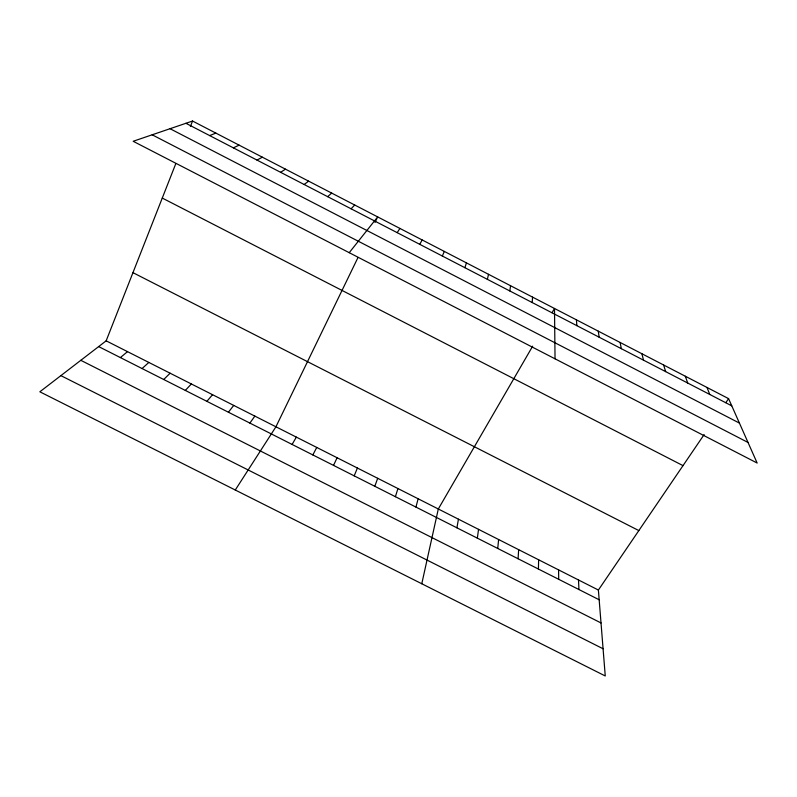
<?xml version="1.0" encoding="UTF-8"?>
<svg xmlns="http://www.w3.org/2000/svg" width="797" height="797" viewBox="0 0 797 797"><rect width="100%" height="100%" fill="white"/><g stroke="black" fill="none" stroke-linecap="round" stroke-linejoin="round"><path stroke-width="1.2" d="M538.423 569.048L538.623 559.783M518.1 558.767L518.638 549.661M532.207 302.551L532.545 297.122M497.736 548.466L498.613 539.519M477.343 538.154L478.549 529.357M509.811 290.955L510.558 285.734M456.91 527.813L458.444 519.186M421.782 583.753L438.31 508.994L532.665 346.177M487.375 279.339L488.521 274.317M415.934 507.081L418.146 498.783M395.392 496.69L397.942 488.551M464.89 267.702L466.434 262.88M374.809 486.28L377.698 478.3M704.12 434.594L598.388 590.039L605.252 675.966L39.85 391.795L106.16 340.827L175.848 163.515M190.393 126.514L192.545 121.034L728.578 398.639L757.15 463.037L133.169 141.278L192.545 121.034M354.187 475.849L357.415 468.038M442.355 256.036L444.308 251.424M333.535 465.398L337.101 457.747M358.022 257.451L275.931 426.784L235.274 490.016M374.998 222.443L377.678 216.914L349.225 252.689M312.832 454.928L316.748 447.446M419.78 244.35L422.141 239.947M552.052 312.713L554.503 308.489L555.041 358.819M292.1 444.447L296.354 437.125M397.165 232.644L399.935 228.44M725.838 402.664L728.578 398.639M249.889 423.087L254.851 416.104M228.41 412.218L233.73 405.414M206.891 401.329L212.56 394.694M185.322 390.43L191.36 383.965M351.098 208.794L354.695 205.018M163.724 379.502L170.12 373.205M142.075 368.553L148.84 362.436M327.647 196.66L331.672 193.093M120.387 357.574L127.52 351.636M304.145 184.496L308.608 181.148M280.594 172.311L285.485 169.173M257.003 160.097L262.323 157.178M233.352 147.853L239.11 145.154M209.661 135.59L215.848 133.109M60.881 375.626L603.08 648.768M106.16 340.827L598.388 590.039M98.659 346.585L599.165 599.772M80.806 360.314L601.018 622.945M132.95 272.654L638.825 530.583M162.269 198.064L683.009 465.627M170.04 128.706L739.427 423.097M152.177 134.803L748.024 442.465M185.92 123.296L731.776 405.852M706.969 387.452L709.778 394.465M685.31 376.234L687.741 383.058M663.622 364.996L665.654 371.621M641.884 353.738L643.518 360.164M620.096 342.461L621.351 348.688M598.278 331.163L599.135 337.191M576.41 319.836L576.869 325.664M578.502 579.967L578.951 589.551M558.577 569.885L558.707 579.309"/></g></svg>
